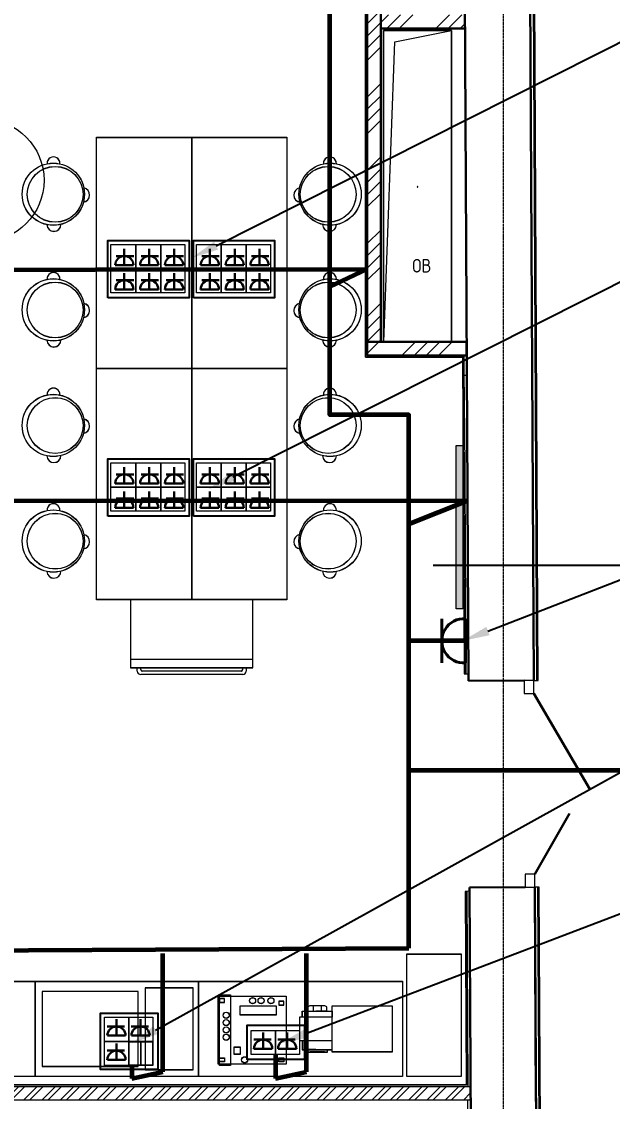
# Model space of a CAD drawing. Header units: millimetres. Extents: x -32 to 417638015, y -35 to 175284279.
# Drawn here: x 166154 to 170495, y 74993 to 82933 of the extents above; entities that cross this region are included whole.
import ezdxf
from ezdxf import colors
from ezdxf.entities.mleader import LeaderData, LeaderLine
from ezdxf.math import Vec2, Vec3

# ---------------------------------------------------------------- set-up
doc = ezdxf.new("R2010")
doc.units = ezdxf.units.MM
doc.linetypes.add('ADSK_Линия сетки', pattern=[25, 20, -2.5, 0, -2.5])
doc.linetypes.add('K5LT_BASIC', pattern=[0])
for name, color, linetype, lineweight in [('_ЭМ_В полу', 26, 'Кабель в трубе', 60), ('_ЭМ_гофра', 5, 'Continuous', 60), ('_ЭМ_ТХобщее_слой', 7, 'Continuous', 30), ('Аннотация', 7, 'Continuous', 18), ('Двери', 7, 'Continuous', 9), ('Обобщенные модели', 7, 'Continuous', 18), ('Оси', 253, 'Continuous', 9), ('Перекрытие', 7, 'Continuous', 18), ('Стены внутренние', 7, 'Continuous', 18), ('Стены несущие', 7, 'Continuous', 30), ('Стены отделка', 7, 'Continuous', 30), ('Стены штриховка', 7, 'Continuous', 9), ('ТХ', 5, 'Continuous', 0), ('ШТРИХОВКА', 252, 'Continuous', 15), ('Электро', 250, 'Continuous', 25), ('ЭМ', 5, 'Continuous', 40), ('ЭОМ_Кабель для СУП', 150, 'Continuous', 9)]:
    doc.layers.add(name, color=color, linetype=linetype, lineweight=lineweight)
for name, color, linetype in [('_ЭМ_Надписи', 7, 'Continuous'), ('PDF _СС_розетки', 7, 'Continuous'), ('ВНУТРЯНКА', 1, 'Continuous'), ('ЭОМ_Лотки рабочие', 5, 'Continuous')]:
    doc.layers.add(name, color=color, linetype=linetype)
doc.layers.add('PDF _ЭОМ _розетки', color=7, linetype='Continuous', true_color=0xeb0000)
doc.layers.add('Линии', color=7, linetype='Continuous', lineweight=9, true_color=0x00a600)
doc.styles.add('GOST Common_5', font='GOST_Common.ttf', dxfattribs={"width": 0.9, "height": 200})
doc.styles.add('ЭОМ', font='isocpeur.ttf', dxfattribs={"width": 0.85, "height": 250})
doc.linetypes.add('Кабель в трубе', pattern='A,8,[133,ltypeshp.shx,S=1,R=0,X=10,Y=1.3],-3,[130,ltypeshp.shx,S=1.5,R=-45,X=-1.5,Y=0],8', length=19)

# ---------------------------------------------------------------- blocks, each defined once
blk = doc.blocks.new('ТХ 1 этаж.')
at = {"lineweight": 0, "true_color": 0x939598}
h = blk.add_hatch(color=252, dxfattribs=at)
h.dxf.hatch_style = 1
h.paths.add_polyline_path([(7116, 25481.6), (7066, 25481.6), (7066, 26681.6), (7116, 26681.6)])
at = {"color": 252, "lineweight": 0, "true_color": 0x939598}
blk.add_lwpolyline([(7116, 25481.6), (7066, 25481.6), (7066, 26681.6), (7116, 26681.6), (7116, 25481.6)], dxfattribs=at)
at = {"layer": 'ТХ', "color": 252, "true_color": 0x939598}
for p, q in [((5572.9, 25108), (4672.9, 25108)), ((4722.9, 25023), (4722.9, 25048)), ((4747.9, 25035.5), (4747.9, 25048)), ((5485.4, 25023), (4760.4, 25023)), ((5497.9, 25035.5), (5497.9, 25048)), ((5522.9, 25048), (5522.9, 25023)), ((5497.9, 24998), (4747.9, 24998))]:
    blk.add_line(p, q, dxfattribs=at)
at = {"layer": 'ТХ', "color": 252, "linetype": 'K5LT_BASIC', "lineweight": 18, "true_color": 0x939598}
for p, q in [((6016.2, 22562.5), (6016.2, 22522.4)), ((6075.4, 22562.5), (6075.4, 22522.4)), ((5976.7, 22522.4), (6035.8, 22522.4)), ((6115, 22522.4), (6035.8, 22522.4)), ((6035.8, 22239.7), (5970.1, 22239.7)), ((6035.8, 22239.7), (6121.5, 22239.7))]:
    blk.add_line(p, q, dxfattribs=at)
at = {"layer": 'ТХ', "color": 252, "true_color": 0x939598}
for points in [[(4422.9, 28948), (5122.9, 28948), (5122.9, 27248), (4422.9, 27248)], [(5122.9, 28948), (5822.9, 28948), (5822.9, 27248), (5122.9, 27248)], [(4422.9, 27248), (5122.9, 27248), (5122.9, 25548), (4422.9, 25548)], [(5122.9, 27248), (5822.9, 27248), (5822.9, 25548), (5122.9, 25548)], [(4672.9, 25048), (5572.9, 25048), (5572.9, 25548), (4672.9, 25548)], [(6702.9, 22942.5), (7102.9, 22942.5), (7102.9, 22042.5), (6702.9, 22042.5)], [(3972.9, 22042.5), (2472.9, 22042.5), (2472.9, 22742.5), (3972.9, 22742.5)], [(5172.9, 22042.5), (3972.9, 22042.5), (3972.9, 22742.5), (5172.9, 22742.5)], [(6672.9, 22042.5), (5172.9, 22042.5), (5172.9, 22742.5), (6672.9, 22742.5)], [(5317.2, 22632.4), (5817.2, 22632.4), (5817.2, 22132.4), (5317.2, 22132.4)], [(6155.8, 22562.5), (6595.1, 22562.5), (6595.1, 22222.5), (6155.8, 22222.5)]]:
    blk.add_lwpolyline(points, close=True, dxfattribs=at)
at = {"layer": 'ТХ', "color": 252, "lineweight": 0, "true_color": 0x939598, "flags": 128}
for points in [[(4728.9, 22667.5), (4022.9, 22667.5), (4022.9, 22117.5), (4728.9, 22117.5)], [(5132.9, 22692.5), (4781.2, 22692.5), (4781.2, 22092.5), (5132.9, 22092.5)]]:
    blk.add_lwpolyline(points, close=True, dxfattribs=at)
at = {"layer": 'ТХ', "color": 252, "lineweight": 0, "true_color": 0x939598}
for points in [[(5407.7, 22641.4), (5407.7, 22124), (5326.8, 22124), (5326.8, 22641.4)], [(5353.8, 22587.4), (5362.8, 22587.4), (5362.8, 22596.4), (5362.8, 22605.4), (5362.8, 22614.4), (5353.8, 22614.4), (5335.8, 22614.4), (5326.8, 22614.4), (5326.8, 22605.4), (5326.8, 22596.4), (5326.8, 22587.4), (5335.8, 22587.4)], [(5745.3, 22496.5), (5745.3, 22559.5), (5475.7, 22559.5), (5475.7, 22496.5)], [(5790.3, 22568.4), (5799.3, 22568.4), (5799.3, 22577.4), (5799.3, 22586.4), (5799.3, 22595.4), (5790.3, 22595.4), (5772.3, 22595.4), (5763.3, 22595.4), (5763.3, 22586.4), (5763.3, 22577.4), (5763.3, 22568.4), (5772.3, 22568.4)], [(5479.6, 22258.8), (5479.6, 22204.9), (5434.7, 22204.9), (5434.7, 22258.8)], [(5353.8, 22177.9), (5362.8, 22177.9), (5362.8, 22168.9), (5362.8, 22159.9), (5362.8, 22150.9), (5353.8, 22150.9), (5335.8, 22150.9), (5326.8, 22150.9), (5326.8, 22159.9), (5326.8, 22168.9), (5326.8, 22177.9), (5335.8, 22177.9)], [(5790.3, 22177.9), (5799.3, 22177.9), (5799.3, 22168.9), (5799.3, 22159.9), (5799.3, 22150.9), (5790.3, 22150.9), (5772.3, 22150.9), (5763.3, 22150.9), (5763.3, 22159.9), (5763.3, 22168.9), (5763.3, 22177.9), (5772.3, 22177.9)]]:
    blk.add_lwpolyline(points, close=True, dxfattribs=at)
at = {"layer": 'ТХ', "color": 252, "linetype": 'K5LT_BASIC', "lineweight": 18, "true_color": 0x939598}
for points in [[(6115, 22522.4), (6115, 22554.4), (6100.9, 22562.5), (6035.8, 22562.5), (5990.7, 22562.5), (5976.7, 22554.4), (5976.7, 22522.4)], [(5970.1, 22239.7), (5970.1, 22222.5), (6035.8, 22222.5), (6121.5, 22222.5), (6121.5, 22239.7)], [(6097.9, 22222.5), (6035.8, 22222.5), (5993.7, 22222.5)]]:
    blk.add_lwpolyline(points, dxfattribs=at)
at = {"layer": 'ТХ', "color": 252, "true_color": 0x939598}
for points in [[(6155.8, 22478.2), (5915.1, 22478.2), (5915.1, 22306.9), (6155.8, 22306.9)], [(5935.9, 22478.2), (5935.9, 22522.4), (6155.8, 22522.4), (6155.8, 22478.2)], [(5935.9, 22306.9), (5935.9, 22239.7), (6155.8, 22239.7), (6155.8, 22306.9)]]:
    blk.add_lwpolyline(points, dxfattribs=at)
at = {"layer": 'ТХ', "color": 252, "lineweight": 0, "true_color": 0x939598}
for centre, radius in [((4106, 28529.6), 228.8), ((4106, 28529.6), 228.8), ((6139.7, 28529.6), 228.8), ((6139.7, 28529.6), 228.8), ((4119.6, 28528.6), 205), ((4119.6, 28528.6), 205), ((6126.1, 28528.6), 205), ((6126.1, 28528.6), 205), ((4106, 27679.6), 228.8), ((4106, 27679.6), 228.8), ((4119.6, 27678.6), 205), ((4119.6, 27678.6), 205), ((6139.7, 27679.6), 228.8), ((6139.7, 27679.6), 228.8), ((6126.1, 27678.6), 205), ((6126.1, 27678.6), 205), ((4106, 26829.6), 228.8), ((4106, 26829.6), 228.8), ((4119.6, 26828.6), 205), ((4119.6, 26828.6), 205), ((6139.7, 26829.6), 228.8), ((6139.7, 26829.6), 228.8), ((6126.1, 26828.6), 205), ((6126.1, 26828.6), 205), ((4106, 25979.6), 228.8), ((4106, 25979.6), 228.8), ((6139.7, 25979.6), 228.8), ((6139.7, 25979.6), 228.8), ((4119.6, 25978.6), 205), ((4119.6, 25978.6), 205), ((6126.1, 25978.6), 205), ((6126.1, 25978.6), 205), ((5570.1, 22599.9), 22.5), ((5633, 22599.9), 22.5), ((5704.9, 22599.9), 22.5), ((5376.2, 22492.8), 22.5), ((5376.2, 22438.8), 22.5), ((5376.2, 22384.9), 22.5), ((5376.2, 22331), 22.5), ((5511.1, 22164.4), 22.5)]:
    blk.add_circle(centre, radius, dxfattribs=at)
for centre, radius, start, end in [((4107, 28757), 47.3, 355.57797, 183.95129), ((4107, 28757), 47.3, 355.57797, 183.95129), ((6138.8, 28757), 47.3, 356.04871, 184.42203), ((6138.8, 28757), 47.3, 356.04871, 184.42203), ((4319.6, 28524.3), 53.3, 278.42451, 78.75435), ((4319.6, 28524.3), 53.3, 278.42451, 78.75435), ((5926.2, 28524.3), 53.3, 101.24565, 261.57549), ((5926.2, 28524.3), 53.3, 101.24565, 261.57549), ((4109.9, 28308.5), 52, 182.86661, 359.15488), ((4109.9, 28308.5), 52, 182.86661, 359.15488), ((6135.8, 28308.5), 52, 180.84512, 357.13339), ((6135.8, 28308.5), 52, 180.84512, 357.13339), ((4107, 27907), 47.3, 355.57797, 183.95129), ((4107, 27907), 47.3, 355.57797, 183.95129), ((6138.8, 27907), 47.3, 356.04871, 184.42203), ((6138.8, 27907), 47.3, 356.04871, 184.42203), ((4319.6, 27674.3), 53.3, 278.42451, 78.75435), ((4319.6, 27674.3), 53.3, 278.42451, 78.75435), ((5926.2, 27674.3), 53.3, 101.24565, 261.57549), ((5926.2, 27674.3), 53.3, 101.24565, 261.57549), ((4109.9, 27458.5), 52, 182.86661, 359.15488), ((4109.9, 27458.5), 52, 182.86661, 359.15488), ((6135.8, 27458.5), 52, 180.84512, 357.13339), ((6135.8, 27458.5), 52, 180.84512, 357.13339), ((4107, 27057), 47.3, 355.57797, 183.95129), ((4107, 27057), 47.3, 355.57797, 183.95129), ((6138.8, 27057), 47.3, 356.04871, 184.42203), ((6138.8, 27057), 47.3, 356.04871, 184.42203), ((4319.6, 26824.3), 53.3, 278.42451, 78.75435), ((4319.6, 26824.3), 53.3, 278.42451, 78.75435), ((5926.2, 26824.3), 53.3, 101.24565, 261.57549), ((5926.2, 26824.3), 53.3, 101.24565, 261.57549), ((4109.9, 26608.5), 52, 182.86661, 359.15488), ((4109.9, 26608.5), 52, 182.86661, 359.15488), ((6135.8, 26608.5), 52, 180.84512, 357.13339), ((6135.8, 26608.5), 52, 180.84512, 357.13339), ((4107, 26207), 47.3, 355.57797, 183.95129), ((4107, 26207), 47.3, 355.57797, 183.95129), ((6138.8, 26207), 47.3, 356.04871, 184.42203), ((6138.8, 26207), 47.3, 356.04871, 184.42203), ((4319.6, 25974.3), 53.3, 278.42451, 78.75435), ((4319.6, 25974.3), 53.3, 278.42451, 78.75435), ((5926.2, 25974.3), 53.3, 101.24565, 261.57549), ((5926.2, 25974.3), 53.3, 101.24565, 261.57549), ((4109.9, 25758.5), 52, 182.86661, 359.15488), ((4109.9, 25758.5), 52, 182.86661, 359.15488), ((6135.8, 25758.5), 52, 180.84512, 357.13339), ((6135.8, 25758.5), 52, 180.84512, 357.13339)]:
    blk.add_arc(centre, radius, start, end, dxfattribs=at)
at = {"layer": 'ТХ', "color": 252, "true_color": 0x939598}
for centre, radius, start, end in [((4747.9, 25023), 25, 180, 270), ((4760.4, 25035.5), 12.5, 180, 270), ((5485.4, 25035.5), 12.5, 270, 0), ((5497.9, 25023), 25, 270, 0)]:
    blk.add_arc(centre, radius, start, end, dxfattribs=at)
blk = doc.blocks.new('1 этаж')
at = {"layer": 'Стены внутренние', "lineweight": 9}
h = blk.add_hatch(dxfattribs=at)
h.set_pattern_fill('ANSI34', color=8, scale=20, style=0)
h.set_pattern_definition([(45, (-31496.66, 188.9), (-269.4077, 269.4077), []), (45, (-31406.86, 188.9), (-269.4077, 269.4077), []), (45, (-31317.06, 188.9), (-269.4077, 269.4077), []), (45, (-31227.26, 188.9), (-269.4077, 269.4077), [])])
h.paths.add_polyline_path([(-344.234, 31618.699), (254.072, 31618.699), (253.558, 31718.699), (-345.852, 31718.699), (-444.234, 31718.699), (-444.234, 31658.699), (-444.234, 28998.699), (-344.234, 28998.699)])
h.paths.add_polyline_path([(275.177, 31403.865), (-344.234, 31403.865), (-344.234, 31303.865), (275.691, 31303.865)])
h.paths.add_polyline_path([(176.766, 28898.699), (286.766, 28898.699), (286.766, 28998.699), (-444.234, 28998.699), (-444.234, 28898.699), (153.477, 28898.699)])
at = {"layer": 'Стены внутренние'}
h = blk.add_hatch(dxfattribs=at)
h.set_pattern_fill('ANSI32', color=8, scale=10, style=0)
h.set_pattern_definition([(45, (-31496.66, 188.9), (-67.35192, 67.35192), []), (45, (-31451.76, 188.9), (-67.35192, 67.35192), [])])
h.paths.add_polyline_path([(315.424, 23523.902), (-5595.587, 23523.902), (-5810.587, 23523.902), (-5810.587, 23423.902), (316.195, 23423.902)])
at = {"layer": 'Двери', "color": 8}
for p, q in [((780.342, 26509.272), (710.343, 26508.912)), ((710.343, 26508.912), (710.831, 26413.913)), ((780.83, 26414.273), (780.342, 26509.272)), ((710.831, 26413.913), (780.83, 26414.273)), ((787.666, 25084.291), (717.667, 25083.931)), ((717.667, 25083.931), (718.156, 24988.932)), ((788.155, 24989.292), (787.666, 25084.291)), ((718.156, 24988.932), (788.155, 24989.292))]:
    blk.add_line(p, q, dxfattribs=at)
at = {"layer": 'Двери', "color": 8, "lineweight": 30}
for p, q in [((780.83, 26414.273), (1191.953, 25710.566)), ((787.666, 25084.291), (1042.871, 25531.611))]:
    blk.add_line(p, q, dxfattribs=at)
at = {"layer": 'Линии', "color": 8}
blk.add_circle((-3268.396, 30186.781), 450, dxfattribs=at)
at = {"layer": 'Обобщенные модели', "color": 8}
for p, q in [((-323.234, 28998.699), (-323.234, 31288.699)), ((-323.234, 31288.699), (176.766, 31288.699)), ((176.766, 31288.699), (-323.234, 31288.699)), ((-323.234, 31288.699), (-323.234, 28998.699)), ((-239.901, 31205.365), (176.766, 31288.699)), ((176.766, 31288.699), (176.766, 28998.699)), ((176.766, 28998.699), (176.766, 31288.699)), ((-322.858, 28998.699), (-239.901, 31205.365))]:
    blk.add_line(p, q, dxfattribs=at)
for start, end in [(0, 180), (180, 0), (60, 165), (195, 270), (300, 0)]:
    blk.add_arc((-73.234, 30138.699), 2.5, start, end, dxfattribs=at)
at = {"layer": 'Оси', "color": 8, "linetype": 'ADSK_Линия сетки'}
blk.add_line((556.766, -4162.595), (556.766, 44411.9), dxfattribs=at)
at = {"layer": 'Перекрытие', "color": 8}
blk.add_line((288.807, 28752.029), (268.69, 28752.214), dxfattribs=at)
at = {"layer": 'Стены несущие', "color": 8}
for p, q in [((300.348, 26506.805), (260.499, 34259.268)), ((780.342, 26509.272), (740.493, 34261.735)), ((740.645, 34235.17), (780.408, 26509.272)), ((-444.234, 31658.699), (-444.234, 28898.699)), ((-344.234, 28998.699), (-344.234, 31618.699)), ((-344.234, 31303.865), (275.691, 31303.865)), ((-444.234, 28998.699), (286.766, 28998.699)), ((286.766, 28898.699), (286.766, 28998.699)), ((-444.234, 28898.699), (286.766, 28898.699)), ((300.348, 26506.805), (710.343, 26508.912)), ((718.156, 24988.932), (308.161, 24986.825)), ((308.161, 24986.825), (329.578, 20820.244)), ((809.584, 20820.244), (788.155, 24989.292)), ((788.231, 24989.292), (796.338, 23414.099))]:
    blk.add_line(p, q, dxfattribs=at)
at = {"layer": 'Стены отделка', "color": 8, "lineweight": 9}
for p, q in [((751.072, 36095.296), (800.408, 26509.375)), ((812.407, 26509.437), (763.134, 36083.296)), ((-456.234, 28886.699), (-456.234, 31743.699)), ((-444.234, 28898.699), (-444.234, 31610.699)), ((-456.234, 28886.699), (255.949, 28886.699)), ((267.883, 28898.699), (-382.903, 28898.699)), ((255.949, 28886.699), (268.777, 26558.551)), ((270.418, 28438.588), (267.883, 28898.699)), ((300.777, 26558.727), (290.418, 28438.699)), ((268.777, 26558.551), (300.777, 26558.727)), ((780.408, 26509.272), (812.407, 26509.437)), ((308.305, 24958.744), (276.306, 24958.58)), ((276.306, 24958.58), (283.619, 23535.902)), ((315.424, 23573.892), (308.305, 24958.744)), ((820.23, 24989.457), (788.231, 24989.292)), ((808.23, 24989.395), (829.585, 20840.244)), ((841.523, 20852.244), (820.23, 24989.457)), ((-5595.587, 23523.902), (315.681, 23523.902)), ((283.619, 23535.902), (-5583.587, 23535.902)), ((316.195, 23423.902), (-5810.587, 23423.902)), ((307.182, 21286.244), (296.195, 23423.902)), ((796.338, 23414.099), (803.028, 22114.116))]:
    blk.add_line(p, q, dxfattribs=at)
at = {"layer": 'Стены штриховка', "color": 8}
for p, q in [((761.124, 36085.296), (810.407, 26509.426)), ((-454.234, 31741.699), (-454.234, 28888.699)), ((-454.234, 28888.699), (257.938, 28888.699)), ((257.938, 28888.699), (270.777, 26558.562)), ((270.418, 28438.588), (280.777, 26558.617)), ((278.306, 24958.59), (285.629, 23533.902)), ((296.967, 23523.906), (289.593, 24958.648)), ((818.23, 24989.447), (839.533, 20850.244)), ((285.629, 23533.902), (-5585.587, 23533.902))]:
    blk.add_line(p, q, dxfattribs=at)
at = {"layer": 'ЭОМ_Лотки рабочие'}
blk.add_blockref('ТХ 1 этаж.', (-6856.492, 1554.379), dxfattribs=at)
at = {"layer": 'Аннотация', "color": 8, "style": 'GOST Common_5', "width": 0.9}
blk.add_text('ОВ', height=100, dxfattribs=at).set_placement((-112.216, 29508.537))
blk = doc.blocks.new('_ЭМ_ТХ2_1этаж')
at = {"lineweight": 0, "true_color": 0x939598}
h = blk.add_hatch(color=252, dxfattribs=at)
h.dxf.hatch_style = 1
h.paths.add_polyline_path([(118263.9, -43712), (118213.9, -43712), (118213.9, -42512), (118263.9, -42512)])
at = {"color": 252, "lineweight": 0, "true_color": 0x939598}
blk.add_lwpolyline([(118263.9, -43712), (118213.9, -43712), (118213.9, -42512), (118263.9, -42512), (118263.9, -43712)], dxfattribs=at)
at = {"layer": 'ТХ', "color": 252, "true_color": 0x939598}
for p, q in [((116720.8, -44085.5), (115820.8, -44085.5)), ((115870.8, -44170.5), (115870.8, -44145.5)), ((115895.8, -44158), (115895.8, -44145.5)), ((116645.8, -44158), (116645.8, -44145.5)), ((116670.8, -44145.5), (116670.8, -44170.5)), ((116645.8, -44195.5), (115895.8, -44195.5)), ((116633.3, -44170.5), (115908.3, -44170.5))]:
    blk.add_line(p, q, dxfattribs=at)
at = {"layer": 'ТХ', "color": 252, "linetype": 'K5LT_BASIC', "lineweight": 18, "true_color": 0x939598}
for p, q in [((117124.6, -46671.1), (117183.7, -46671.1)), ((117164.1, -46631), (117164.1, -46671.1)), ((117262.8, -46671.1), (117183.7, -46671.1)), ((117223.3, -46631), (117223.3, -46671.1)), ((117183.7, -46953.9), (117118, -46953.9)), ((117183.7, -46953.9), (117269.4, -46953.9))]:
    blk.add_line(p, q, dxfattribs=at)
at = {"layer": 'ТХ', "color": 252, "true_color": 0x939598}
for points in [[(115570.8, -40245.5), (116270.8, -40245.5), (116270.8, -41945.5), (115570.8, -41945.5)], [(116270.8, -40245.5), (116970.8, -40245.5), (116970.8, -41945.5), (116270.8, -41945.5)], [(115570.8, -41945.5), (116270.8, -41945.5), (116270.8, -43645.5), (115570.8, -43645.5)], [(116270.8, -41945.5), (116970.8, -41945.5), (116970.8, -43645.5), (116270.8, -43645.5)], [(115820.8, -44145.5), (116720.8, -44145.5), (116720.8, -43645.5), (115820.8, -43645.5)], [(117850.8, -46251), (118250.8, -46251), (118250.8, -47151), (117850.8, -47151)], [(115120.8, -47151), (113620.8, -47151), (113620.8, -46451), (115120.8, -46451)], [(116320.8, -47151), (115120.8, -47151), (115120.8, -46451), (116320.8, -46451)], [(117820.8, -47151), (116320.8, -47151), (116320.8, -46451), (117820.8, -46451)], [(116465.1, -46561.1), (116965.1, -46561.1), (116965.1, -47061.1), (116465.1, -47061.1)], [(117303.6, -46631), (117743, -46631), (117743, -46971), (117303.6, -46971)]]:
    blk.add_lwpolyline(points, close=True, dxfattribs=at)
at = {"layer": 'ТХ', "color": 252, "lineweight": 0, "true_color": 0x939598, "flags": 128}
for points in [[(115876.8, -46526), (115170.8, -46526), (115170.8, -47076), (115876.8, -47076)], [(116280.8, -46501), (115929.1, -46501), (115929.1, -47101), (116280.8, -47101)]]:
    blk.add_lwpolyline(points, close=True, dxfattribs=at)
at = {"layer": 'ТХ', "color": 252, "lineweight": 0, "true_color": 0x939598}
for points in [[(116555.6, -46552.1), (116555.6, -47069.5), (116474.7, -47069.5), (116474.7, -46552.1)], [(116501.7, -46606.1), (116510.7, -46606.1), (116510.7, -46597.1), (116510.7, -46588.1), (116510.7, -46579.1), (116501.7, -46579.1), (116483.7, -46579.1), (116474.7, -46579.1), (116474.7, -46588.1), (116474.7, -46597.1), (116474.7, -46606.1), (116483.7, -46606.1)], [(116938.2, -46625.1), (116947.2, -46625.1), (116947.2, -46616.1), (116947.2, -46607.1), (116947.2, -46598.1), (116938.2, -46598.1), (116920.2, -46598.1), (116911.2, -46598.1), (116911.2, -46607.1), (116911.2, -46616.1), (116911.2, -46625.1), (116920.2, -46625.1)], [(116893.2, -46697), (116893.2, -46634.1), (116623.6, -46634.1), (116623.6, -46697)], [(116627.5, -46934.7), (116627.5, -46988.6), (116582.6, -46988.6), (116582.6, -46934.7)], [(116501.7, -47015.6), (116510.7, -47015.6), (116510.7, -47024.6), (116510.7, -47033.6), (116510.7, -47042.6), (116501.7, -47042.6), (116483.7, -47042.6), (116474.7, -47042.6), (116474.7, -47033.6), (116474.7, -47024.6), (116474.7, -47015.6), (116483.7, -47015.6)], [(116938.2, -47015.6), (116947.2, -47015.6), (116947.2, -47024.6), (116947.2, -47033.6), (116947.2, -47042.6), (116938.2, -47042.6), (116920.2, -47042.6), (116911.2, -47042.6), (116911.2, -47033.6), (116911.2, -47024.6), (116911.2, -47015.6), (116920.2, -47015.6)]]:
    blk.add_lwpolyline(points, close=True, dxfattribs=at)
at = {"layer": 'ТХ', "color": 252, "true_color": 0x939598}
for points in [[(117083.8, -46715.3), (117083.8, -46671.1), (117303.6, -46671.1), (117303.6, -46715.3)], [(117303.6, -46715.3), (117063, -46715.3), (117063, -46886.7), (117303.6, -46886.7)], [(117083.8, -46886.7), (117083.8, -46953.9), (117303.6, -46953.9), (117303.6, -46886.7)]]:
    blk.add_lwpolyline(points, dxfattribs=at)
at = {"layer": 'ТХ', "color": 252, "linetype": 'K5LT_BASIC', "lineweight": 18, "true_color": 0x939598}
for points in [[(117262.8, -46671.1), (117262.8, -46639.1), (117248.8, -46631), (117183.7, -46631), (117138.6, -46631), (117124.6, -46639.1), (117124.6, -46671.1)], [(117118, -46953.9), (117118, -46971), (117183.7, -46971), (117269.4, -46971), (117269.4, -46953.9)], [(117245.8, -46971), (117183.7, -46971), (117141.6, -46971)]]:
    blk.add_lwpolyline(points, dxfattribs=at)
at = {"layer": 'ТХ', "color": 252, "lineweight": 0, "true_color": 0x939598}
for centre, radius in [((115253.9, -40663.9), 228.8), ((115253.9, -40663.9), 228.8), ((115267.5, -40664.9), 205), ((115267.5, -40664.9), 205), ((117287.6, -40663.9), 228.8), ((117287.6, -40663.9), 228.8), ((117274, -40664.9), 205), ((117274, -40664.9), 205), ((115253.9, -41513.9), 228.8), ((115253.9, -41513.9), 228.8), ((117287.6, -41513.9), 228.8), ((117287.6, -41513.9), 228.8), ((115267.5, -41514.9), 205), ((115267.5, -41514.9), 205), ((117274, -41514.9), 205), ((117274, -41514.9), 205), ((115253.9, -42363.9), 228.8), ((115253.9, -42363.9), 228.8), ((115267.5, -42364.9), 205), ((115267.5, -42364.9), 205), ((117287.6, -42363.9), 228.8), ((117287.6, -42363.9), 228.8), ((117274, -42364.9), 205), ((117274, -42364.9), 205), ((115253.9, -43213.9), 228.8), ((115253.9, -43213.9), 228.8), ((115267.5, -43214.9), 205), ((115267.5, -43214.9), 205), ((117287.6, -43213.9), 228.8), ((117287.6, -43213.9), 228.8), ((117274, -43214.9), 205), ((117274, -43214.9), 205), ((116718, -46593.6), 22.5), ((116780.9, -46593.6), 22.5), ((116852.8, -46593.6), 22.5), ((116524.1, -46700.7), 22.5), ((116524.1, -46754.7), 22.5), ((116524.1, -46808.6), 22.5), ((116524.1, -46862.5), 22.5), ((116659, -47029.1), 22.5)]:
    blk.add_circle(centre, radius, dxfattribs=at)
for centre, radius, start, end in [((115254.9, -40436.5), 47.3, 355.57797, 183.95129), ((115254.9, -40436.5), 47.3, 355.57797, 183.95129), ((117286.7, -40436.5), 47.3, 356.04871, 184.42203), ((117286.7, -40436.5), 47.3, 356.04871, 184.42203), ((115467.5, -40669.2), 53.3, 278.42451, 78.75435), ((115467.5, -40669.2), 53.3, 278.42451, 78.75435), ((117074.1, -40669.2), 53.3, 101.24565, 261.57549), ((117074.1, -40669.2), 53.3, 101.24565, 261.57549), ((115257.8, -40885), 52, 182.86661, 359.15488), ((115257.8, -40885), 52, 182.86661, 359.15488), ((117283.7, -40885), 52, 180.84512, 357.13339), ((117283.7, -40885), 52, 180.84512, 357.13339), ((115254.9, -41286.5), 47.3, 355.57797, 183.95129), ((115254.9, -41286.5), 47.3, 355.57797, 183.95129), ((117286.7, -41286.5), 47.3, 356.04871, 184.42203), ((117286.7, -41286.5), 47.3, 356.04871, 184.42203), ((115467.5, -41519.2), 53.3, 278.42451, 78.75435), ((115467.5, -41519.2), 53.3, 278.42451, 78.75435), ((117074.1, -41519.2), 53.3, 101.24565, 261.57549), ((117074.1, -41519.2), 53.3, 101.24565, 261.57549), ((115257.8, -41735), 52, 182.86661, 359.15488), ((115257.8, -41735), 52, 182.86661, 359.15488), ((117283.7, -41735), 52, 180.84512, 357.13339), ((117283.7, -41735), 52, 180.84512, 357.13339), ((115254.9, -42136.5), 47.3, 355.57797, 183.95129), ((115254.9, -42136.5), 47.3, 355.57797, 183.95129), ((117286.7, -42136.5), 47.3, 356.04871, 184.42203), ((117286.7, -42136.5), 47.3, 356.04871, 184.42203), ((115467.5, -42369.2), 53.3, 278.42451, 78.75435), ((115467.5, -42369.2), 53.3, 278.42451, 78.75435), ((117074.1, -42369.2), 53.3, 101.24565, 261.57549), ((117074.1, -42369.2), 53.3, 101.24565, 261.57549), ((115257.8, -42585), 52, 182.86661, 359.15488), ((115257.8, -42585), 52, 182.86661, 359.15488), ((117283.7, -42585), 52, 180.84512, 357.13339), ((117283.7, -42585), 52, 180.84512, 357.13339), ((115254.9, -42986.5), 47.3, 355.57797, 183.95129), ((115254.9, -42986.5), 47.3, 355.57797, 183.95129), ((117286.7, -42986.5), 47.3, 356.04871, 184.42203), ((117286.7, -42986.5), 47.3, 356.04871, 184.42203), ((115467.5, -43219.2), 53.3, 278.42451, 78.75435), ((115467.5, -43219.2), 53.3, 278.42451, 78.75435), ((117074.1, -43219.2), 53.3, 101.24565, 261.57549), ((117074.1, -43219.2), 53.3, 101.24565, 261.57549), ((115257.8, -43435), 52, 182.86661, 359.15488), ((115257.8, -43435), 52, 182.86661, 359.15488), ((117283.7, -43435), 52, 180.84512, 357.13339), ((117283.7, -43435), 52, 180.84512, 357.13339)]:
    blk.add_arc(centre, radius, start, end, dxfattribs=at)
at = {"layer": 'ТХ', "color": 252, "true_color": 0x939598}
for centre, radius, start, end in [((115895.8, -44170.5), 25, 180, 270), ((115908.3, -44158), 12.5, 180, 270), ((116633.3, -44158), 12.5, 270, 0), ((116645.8, -44170.5), 25, 270, 0)]:
    blk.add_arc(centre, radius, start, end, dxfattribs=at)
blk = doc.blocks.new('Блок из 6 розеток .')
at = {"layer": 'PDF _СС_розетки', "linetype": 'Continuous', "lineweight": 20, "transparency": 33554687}
for points in [[(-391.2, 566), (-213.4, 566), (-213.4, 388.2), (-391.2, 388.2)], [(-391.2, 388.2), (-213.4, 388.2), (-213.4, 205.3), (-391.2, 205.3)], [(-391.2, 388.2), (-213.4, 388.2), (-213.4, 205.3), (-391.2, 205.3)], [(-391.2, 205.3), (-213.4, 205.3), (-213.4, 22.4), (-391.2, 22.4)]]:
    blk.add_lwpolyline(points, close=True, dxfattribs=at)
at = {"layer": 'PDF _ЭОМ _розетки', "color": 3, "linetype": 'Continuous', "lineweight": 25, "transparency": 33554687}
blk.add_lwpolyline([(0, 0), (-421.6, 0), (-421.6, 596.5), (0, 596.5)], close=True, dxfattribs=at)
at = {"layer": 'PDF _ЭОМ _розетки', "color": 7, "linetype": 'Continuous', "lineweight": 20, "transparency": 33554687}
for points in [[(-35.6, 388.2), (-213.4, 388.2), (-213.4, 566), (-35.6, 566)], [(-35.6, 205.3), (-213.4, 205.3), (-213.4, 388.2), (-35.6, 388.2)], [(-35.6, 22.4), (-213.4, 22.4), (-213.4, 205.3), (-35.6, 205.3)]]:
    blk.add_lwpolyline(points, close=True, dxfattribs=at)
at = {"layer": 'ВНУТРЯНКА', "color": 5, "lineweight": 30, "ltscale": 100, "transparency": 33554687}
for p, q in [((-306.8, 427.6), (-306.8, 555.5)), ((-306.6, 427.6), (-306.6, 555.5)), ((-129, 427.6), (-129, 555.5)), ((-128.8, 427.6), (-128.8, 555.5)), ((-306.8, 244.7), (-306.8, 372.6)), ((-306.6, 244.7), (-306.6, 372.6)), ((-129, 244.7), (-129, 372.6)), ((-128.8, 244.7), (-128.8, 372.6)), ((-306.8, 61.8), (-306.8, 189.7)), ((-306.6, 61.8), (-306.6, 189.7)), ((-129, 61.8), (-129, 189.7)), ((-128.8, 61.8), (-128.8, 189.7))]:
    blk.add_line(p, q, dxfattribs=at)
at = {"layer": 'Электро', "color": 5, "lineweight": 30, "transparency": 33554687}
for p, q in [((-239.7, 486.4), (-359.7, 486.4)), ((-239.5, 486.4), (-359.6, 486.4)), ((-239.7, 553.7), (-239.7, 419.2)), ((-239.5, 553.7), (-239.5, 419.2)), ((-61.9, 486.4), (-181.9, 486.4)), ((-61.7, 486.4), (-181.8, 486.4)), ((-61.9, 553.7), (-61.9, 419.2)), ((-61.7, 553.7), (-61.7, 419.2)), ((-239.7, 370.8), (-239.7, 236.3)), ((-239.5, 370.8), (-239.5, 236.3)), ((-61.9, 370.8), (-61.9, 236.3)), ((-61.7, 370.8), (-61.7, 236.3)), ((-239.7, 303.6), (-359.7, 303.6)), ((-239.5, 303.6), (-359.6, 303.6)), ((-61.9, 303.6), (-181.9, 303.6)), ((-61.7, 303.6), (-181.8, 303.6)), ((-239.7, 188), (-239.7, 53.4)), ((-239.5, 188), (-239.5, 53.4)), ((-61.9, 188), (-61.9, 53.4)), ((-61.7, 188), (-61.7, 53.4)), ((-239.7, 120.7), (-359.7, 120.7)), ((-239.5, 120.7), (-359.6, 120.7)), ((-61.9, 120.7), (-181.9, 120.7)), ((-61.7, 120.7), (-181.8, 120.7))]:
    blk.add_line(p, q, dxfattribs=at)
for centre in [(-239.5, 486.4), (-239.4, 486.4), (-61.7, 486.4), (-61.6, 486.4), (-239.5, 303.6), (-239.4, 303.6), (-61.7, 303.6), (-61.6, 303.6), (-239.5, 120.7), (-239.4, 120.7), (-61.7, 120.7), (-61.6, 120.7)]:
    blk.add_ellipse(centre, major_axis=(47.6, 47.6), ratio=1, start_param=0.787621, end_param=3.924768, dxfattribs=at)
blk = doc.blocks.new('Люк на 2 места')
at = {"layer": 'PDF _ЭОМ _розетки', "color": 3, "linetype": 'Continuous', "lineweight": 25, "transparency": 33554687}
blk.add_lwpolyline([(0, 254.6), (0, 0), (-421.6, 0), (-421.6, 254.6)], close=True, dxfattribs=at)
at = {"layer": 'PDF _ЭОМ _розетки', "color": 7, "linetype": 'Continuous', "lineweight": 20, "transparency": 33554687}
for points in [[(-213.4, 215.1), (-213.4, 37.3), (-391.2, 37.3), (-391.2, 215.1)], [(-35.6, 215.1), (-35.6, 37.3), (-213.4, 37.3), (-213.4, 215.1)]]:
    blk.add_lwpolyline(points, close=True, dxfattribs=at)
at = {"layer": 'ВНУТРЯНКА', "color": 5, "lineweight": 30, "ltscale": 100, "transparency": 33554687}
for p, q in [((-244.3, 147.2), (-372.2, 147.2)), ((-67.6, 147.2), (-195.5, 147.2))]:
    blk.add_line(p, q, dxfattribs=at)
at = {"layer": 'Электро', "color": 5, "lineweight": 30, "transparency": 33554687}
for p, q in [((-303.2, 80), (-303.2, 200.1)), ((-126.5, 80), (-126.5, 200.1)), ((-370.4, 80), (-235.9, 80)), ((-193.7, 80), (-59.2, 80))]:
    blk.add_line(p, q, dxfattribs=at)
at = {"layer": 'Электро', "color": 5, "lineweight": 30, "transparency": 33554687, "extrusion": (0, 0, -1)}
for centre in [(-303.2, 79.9), (-126.5, 79.9)]:
    blk.add_ellipse(centre, major_axis=(-47.6, -47.6), ratio=1, start_param=0.787621, end_param=3.924768, dxfattribs=at)
blk = doc.blocks.new('Блок из 4 розеток')
for points in [[(-209, 203.1), (-124.1, 203.1), (-124.1, 33.5), (-209, 33.5)], [(-124.1, 203.1), (-39.1, 203.1), (-39.1, 33.5), (-124.1, 33.5)]]:
    blk.add_lwpolyline(points, close=True)
at = {"layer": 'PDF _ЭОМ _розетки', "color": 3, "linetype": 'Continuous', "lineweight": 25, "transparency": 33554687}
blk.add_lwpolyline([(0, 0), (-421.6, 0), (-421.6, 415.2), (0, 415.2)], close=True, dxfattribs=at)
at = {"layer": 'PDF _ЭОМ _розетки', "color": 7, "linetype": 'Continuous', "lineweight": 20, "transparency": 33554687}
for points in [[(-213.4, 384.9), (-213.4, 207), (-391.2, 207), (-391.2, 384.9)], [(-35.6, 384.9), (-35.6, 207), (-213.4, 207), (-213.4, 384.9)], [(-213.4, 207), (-213.4, 29.2), (-391.2, 29.2), (-391.2, 207)], [(-35.6, 207), (-35.6, 29.2), (-213.4, 29.2), (-213.4, 207)]]:
    blk.add_lwpolyline(points, close=True, dxfattribs=at)
at = {"layer": 'ВНУТРЯНКА', "color": 5, "lineweight": 30, "ltscale": 100, "transparency": 33554687}
for p, q in [((-244.3, 317), (-372.2, 317)), ((-67.6, 317), (-195.5, 317)), ((-244.3, 139.2), (-372.2, 139.2))]:
    blk.add_line(p, q, dxfattribs=at)
at = {"layer": 'Электро', "color": 5, "lineweight": 30, "transparency": 33554687}
for p, q in [((-303.2, 249.8), (-303.2, 369.9)), ((-126.5, 249.8), (-126.5, 369.9)), ((-370.4, 249.8), (-235.9, 249.8)), ((-193.7, 249.8), (-59.2, 249.8)), ((-303.2, 72), (-303.2, 192.1)), ((-370.4, 72), (-235.9, 72))]:
    blk.add_line(p, q, dxfattribs=at)
at = {"layer": 'Электро', "color": 5, "lineweight": 30, "transparency": 33554687, "extrusion": (0, 0, -1)}
for centre in [(-303.2, 249.7), (-126.5, 249.7), (-303.2, 71.9)]:
    blk.add_ellipse(centre, major_axis=(-47.6, -47.6), ratio=1, start_param=0.787621, end_param=3.924768, dxfattribs=at)
blk = doc.blocks.new('1м розетка IP20')
at = {"layer": 'ЭМ', "color": 5}
for p, q in [((-10.5, 162.7), (-10.5, -162.7)), ((163.1, 162.7), (163.1, -162.7)), ((-10.5, 0), (315.5, 0))]:
    blk.add_line(p, q, dxfattribs=at)
blk.add_arc((0, 0), 163.1, 266.31959, 93.68041, dxfattribs=at)

msp = doc.modelspace()

# ---------------------------------------------------------------- linework, layer by layer
at = {"layer": '_ЭМ_В полу', "ltscale": 25}
for points in [[(168688.3, 81111.5), (164700, 81106.4)], [(169431.2, 79410.5), (164700, 79406.4)], [(168018.7, 75337.7), (168018.7, 75162.2)], [(166963, 75241.5), (166963, 75162.2)]]:
    msp.add_lwpolyline(points, dxfattribs=at)
at = {"layer": '_ЭМ_гофра', "linetype": 'ByBlock'}
for points in [[(168998.6, 76119.7), (168998.8, 80041.1), (168418.3, 80041.1), (168418.3, 84759.1), (164255.8, 84759.1), (164199, 85082.7)], [(168688.3, 81111.5), (168418.3, 80983.4)], [(169431.2, 79410.5), (168998.7, 79236.7)], [(169404.9, 78379.7), (168998.8, 78379.7)], [(168998.8, 77429.7), (171968.9, 77429.7)], [(164341, 76095.6), (168998.8, 76119.7)], [(167192.7, 75210.1), (167192.7, 76080.6)], [(168248.3, 75210.1), (168248.3, 76080.6)], [(166963, 75162.2), (167192.7, 75210.1)], [(168018.7, 75162.2), (168248.3, 75210.1)]]:
    msp.add_lwpolyline(points, dxfattribs=at)

# ---------------------------------------------------------------- block references
at = {"layer": '_ЭМ_ТХобщее_слой', "lineweight": 50}
msp.add_blockref('_ЭМ_ТХ2_1этаж', (51133.1, 122328.2), dxfattribs=at)
at = {"layer": 'ШТРИХОВКА'}
msp.add_blockref('1 этаж', (169137.4, 51579.3), dxfattribs=at)
at = {"layer": 'ЭМ', "rotation": 180}
msp.add_blockref('1м розетка IP20', (169404.9, 78379.7), dxfattribs=at)
at = {"layer": 'ЭОМ_Кабель для СУП', "color": 217, "linetype": 'ByBlock', "lineweight": 40, "true_color": 0x93278f, "transparency": 33554687, "rotation": 270}
for p in [(166787.9, 80902.3), (167416, 80902.3), (166787.9, 79297.1), (167416, 79297.1)]:
    msp.add_blockref('Блок из 6 розеток .', p, dxfattribs=at)
at = {"layer": 'ЭОМ_Кабель для СУП', "color": 217, "linetype": 'ByBlock', "lineweight": 40, "true_color": 0x93278f, "transparency": 33554687}
for name, p in [('Блок из 4 розеток', (167154.3, 75227.2)), ('Люк на 2 места', (168232, 75300.4))]:
    msp.add_blockref(name, p, dxfattribs=at)

# ---------------------------------------------------------------- leaders
at = {"layer": '_ЭМ_Надписи', "color": 7, "ltscale": 5}
ml = msp.add_multileader_mtext('Standard', dxfattribs=at)
ml.set_content('{\\fGOST Common|b0|i0|c204|p34;\\W0.9;\\C256;1ЩРС-1\\fISOCPEUR|b0|i0|c204|p34;\\W0.85; Гр.24\\PИнструменты для технологии}', color=1, style='ЭОМ')
ml.set_leader_properties()
ml.build(insert=Vec2(0, 0))
ml.multileader.update_dxf_attribs({"text_left_attachment_type": 6, "text_right_attachment_type": 6, "dogleg_length": 0, "arrow_head_size": 200})
ctx = ml.context
ctx.base_point, ctx.char_height, ctx.arrow_head_size, ctx.landing_gap_size, ctx.plane_origin = Vec3(176161, 85610.2, -64.3), 250, 200, 0, Vec3(157399.3, 93160.4, -64.3)
ctx.left_attachment, ctx.right_attachment = 6, 6
notes = []
notes.append((ctx, [(0, (1, 1, 0), (176161, 85610.2, -64.3), (1, 0), 0, [(0, [(167403.8, 81195.4, -64.3)], 0, [])])]))
ctx.mtext.insert, ctx.mtext.width, ctx.mtext.defined_height, ctx.mtext.flow_direction = Vec3(176161, 85910.2, -64.3), 3159.507, 1367.5, 5
ml = msp.add_multileader_mtext('Standard', dxfattribs=at)
ml.set_content('{\\fGOST Common|b0|i0|c204|p34;\\W0.9;\\C256;1ЩРС-1\\fISOCPEUR|b0|i0|c204|p34;\\W0.85; Гр.25\\PИнструменты для технологии}', color=1, style='ЭОМ')
ml.set_leader_properties()
ml.build(insert=Vec2(0, 0))
ml.multileader.update_dxf_attribs({"text_left_attachment_type": 6, "text_right_attachment_type": 6, "dogleg_length": 0, "arrow_head_size": 200})
ctx = ml.context
ctx.base_point, ctx.char_height, ctx.arrow_head_size, ctx.landing_gap_size, ctx.plane_origin = Vec3(176283.5, 83910, -64.3), 250, 200, 0, Vec3(157521.8, 91460.2, -64.3)
ctx.left_attachment, ctx.right_attachment = 6, 6
notes.append((ctx, [(0, (1, 1, 0), (176283.5, 83910, -64.3), (1, 0), 0, [(0, [(167526.3, 79495.1, -64.3)], 0, [])])]))
ctx.mtext.insert, ctx.mtext.width, ctx.mtext.defined_height, ctx.mtext.flow_direction = Vec3(176283.5, 84210, -64.3), 3159.507, 1367.5, 5
ml = msp.add_multileader_mtext('Standard', dxfattribs=at)
ml.set_content('{\\fGOST Common|b0|i0|c204|p34;\\W0.9;\\C256;1ЩРС-1\\fISOCPEUR|b0|i0|c204|p34;\\W0.85; Гр.27\\Pлазерный станок}', color=1, style='ЭОМ')
ml.set_leader_properties()
ml.build(insert=Vec2(0, 0))
ml.multileader.update_dxf_attribs({"text_left_attachment_type": 6, "text_right_attachment_type": 6, "dogleg_length": 0, "arrow_head_size": 200})
ctx = ml.context
ctx.base_point, ctx.char_height, ctx.arrow_head_size, ctx.landing_gap_size, ctx.plane_origin = Vec3(175777.6, 80311.5, -64.3), 250, 200, 0, Vec3(133536.9, 88354.9, -64.3)
ctx.left_attachment, ctx.right_attachment = 6, 6
notes.append((ctx, [(0, (1, 1, 0), (175777.6, 80311.5, -64.3), (1, 0), 0, [(0, [(166962.7, 75420.1, -64.3)], 0, [])])]))
ctx.mtext.insert, ctx.mtext.width, ctx.mtext.defined_height, ctx.mtext.flow_direction = Vec3(175777.6, 80636.5, -64.3), 3276.753, 854.9, 5
ml = msp.add_multileader_mtext('Standard', dxfattribs=at)
ml.set_content('{\\fGOST Common|b0|i0|c204|p34;\\W0.9;\\C256;1ЩРС-1\\fISOCPEUR|b0|i0|c204|p34;\\W0.85; Гр.19\\PРезерв\\P\\fGOST Common|b0|i0|c0|p34;\\W0.9;h=\\fGOST Common|b0|i0|c204|p34;1\\fGOST Common|b0|i0|c0|p34;.\\fGOST Common|b0|i0|c204|p34;8м}', color=1, style='ЭОМ')
ml.set_leader_properties()
ml.build(insert=Vec2(0, 0))
ml.multileader.update_dxf_attribs({"text_left_attachment_type": 6, "text_right_attachment_type": 6, "dogleg_length": 0, "arrow_head_size": 200})
ctx = ml.context
ctx.base_point, ctx.char_height, ctx.arrow_head_size, ctx.landing_gap_size, ctx.plane_origin = Vec3(170824.1, 78934.7, -64.3), 250, 200, 0, Vec3(145168.6, 92151.1, -64.3)
ctx.left_attachment, ctx.right_attachment = 6, 6
notes.append((ctx, [(0, (1, 1, 0), (170824.1, 78934.7, -64.3), (1, 0), 0, [(0, [(169394.6, 78379.7, -64.3)], 0, [])])]))
ctx.mtext.insert, ctx.mtext.width, ctx.mtext.defined_height, ctx.mtext.flow_direction = Vec3(170824.1, 79234.7, -64.3), 1629.256, 545.6, 5
ml = msp.add_multileader_mtext('Standard', dxfattribs=at)
ml.set_content('{\\fGOST Common|b0|i0|c204|p34;\\W0.9;\\C256;1ЩРС-1\\fISOCPEUR|b0|i0|c204|p34;\\W0.85; Гр.26\\PТокарный станок  по дереву\\PФрезерный станок}', color=1, style='ЭОМ')
ml.set_leader_properties()
ml.build(insert=Vec2(0, 0))
ml.multileader.update_dxf_attribs({"text_left_attachment_type": 6, "text_right_attachment_type": 6, "dogleg_length": 0, "arrow_head_size": 200})
ctx = ml.context
ctx.base_point, ctx.char_height, ctx.arrow_head_size, ctx.landing_gap_size, ctx.plane_origin = Vec3(175766.4, 78367.2, -64.3), 250, 200, 0, Vec3(133536.9, 89851.3, -64.3)
ctx.left_attachment, ctx.right_attachment = 6, 6
notes.append((ctx, [(0, (1, 1, 0), (175766.4, 78367.2, -64.3), (1, 0), 0, [(0, [(168055.4, 75420.3, -64.3)], 0, [])])]))
ctx.mtext.insert, ctx.mtext.width, ctx.mtext.defined_height, ctx.mtext.flow_direction = Vec3(175766.4, 78692.2, -64.3), 4791.668, 529.9, 5
for ctx, leaders in notes:
    for number, flags, end, landing, length, lines in leaders:
        leader = LeaderData()
        leader.index, (leader.has_last_leader_line, leader.has_dogleg_vector, leader.attachment_direction) = number, flags
        leader.last_leader_point, leader.dogleg_vector, leader.dogleg_length = Vec3(end), Vec3(landing), length
        for number, points, colour, breaks in lines:
            line = LeaderLine()
            line.index, line.vertices, line.color, line.breaks = number, Vec3.list(points), colors.encode_raw_color(colour), breaks
            leader.lines.append(line)
        ctx.leaders.append(leader)

doc.saveas('drawing.dxf')
